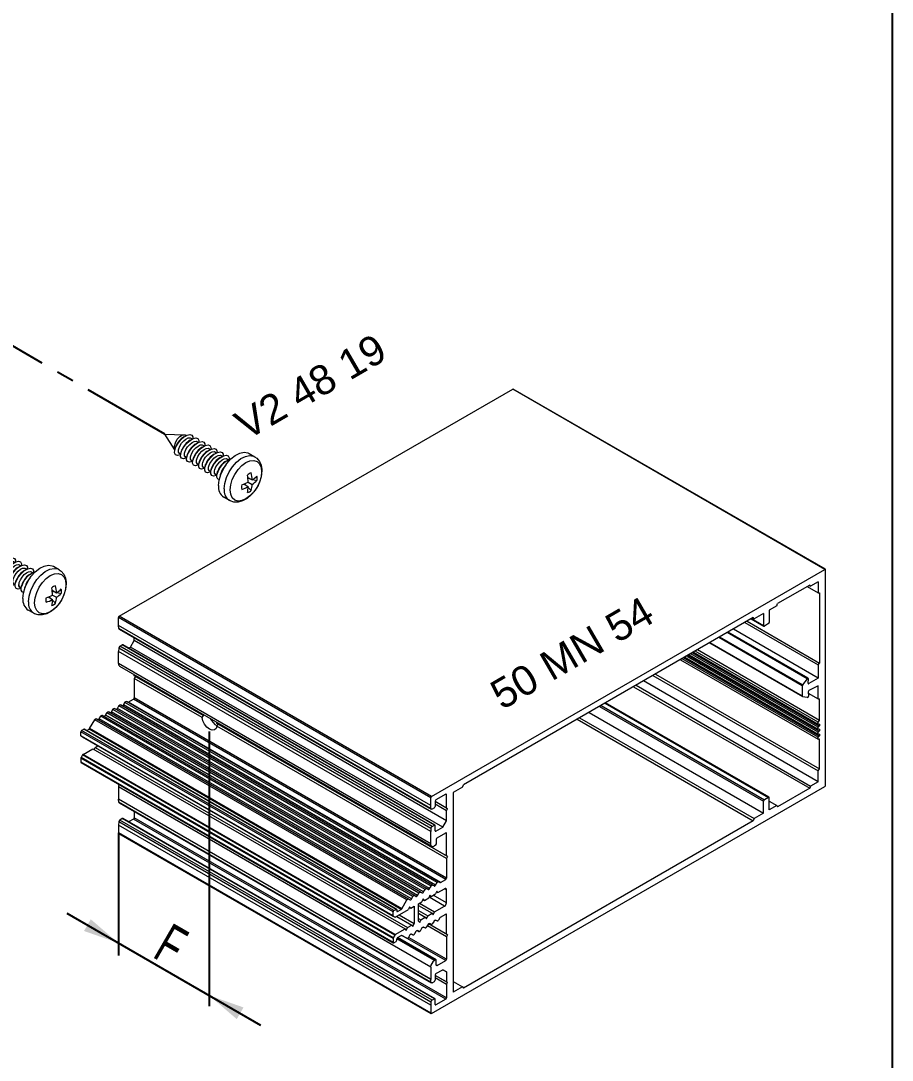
# Model space of a CAD drawing. Header units: millimetres. Extents: x 226 to 1066, y 456 to 1447.
# Drawn here: x 992 to 1065.7, y 568.7 to 656.7 of the extents above; entities that cross this region are included whole.
import ezdxf

# ---------------------------------------------------------------- set-up
doc = ezdxf.new("R2010")
doc.units = ezdxf.units.MM
doc.linetypes.add('CENTER', pattern=[2, 1.25, -0.25, 0.25, -0.25])
for name, color, linetype in [('ANTET', 140, 'Continuous'), ('nokta', 140, 'Continuous'), ('SLD-0', 179, 'Continuous')]:
    doc.layers.add(name, color=color, linetype=linetype)
doc.styles.add('SLDTEXTSTYLE0', font='TXT', dxfattribs={"width": 0.663, "bigfont": 'bigfont'})
doc.styles.get("Standard").update_dxf_attribs({"font": 'arial.ttf'})

# ---------------------------------------------------------------- blocks, each defined once
blk = doc.blocks.new('MN50.S.1')
at = {"color": 252}
blk.add_lwpolyline([(9907.25, 888.558), (9907.25, 1185.558), (10117.25, 1185.558), (10117.25, 888.558)], close=True, dxfattribs=at)
blk = doc.blocks.new('M.T.TİP-6F')
at = {"color": 7, "linetype": 'Continuous', "lineweight": 15}
for p, q in [((1324.859, 606.281), (1358.142, 625.495)), ((1384.553, 610.249), (1358.142, 625.495)), ((1384.598, 610.253), (1358.187, 625.5)), ((1351.269, 591.035), (1384.553, 610.249)), ((1384.616, 591.987), (1384.616, 610.212)), ((1383.27, 608.921), (1380.553, 607.352)), ((1383.057, 608.798), (1383.98, 608.265)), ((1383.216, 608.89), (1383.344, 608.816)), ((1383.344, 608.816), (1383.27, 608.921)), ((1383.98, 609.183), (1383.344, 608.816)), ((1383.98, 609.183), (1383.98, 608.265)), ((1383.98, 608.265), (1384.107, 608.253)), ((1384.107, 608.253), (1384.107, 602.318)), ((1380.48, 607.163), (1379.843, 606.795)), ((1380.48, 607.163), (1380.553, 607.352)), ((1351.206, 590.925), (1324.795, 606.171)), ((1324.795, 605.51), (1324.795, 606.171)), ((1351.269, 591.035), (1324.859, 606.281)), ((1378.497, 606.165), (1353.984, 592.014)), ((1378.321, 606.064), (1379.385, 605.45)), ((1378.443, 606.134), (1378.571, 606.061)), ((1378.571, 606.061), (1378.497, 606.165)), ((1379.366, 606.52), (1378.571, 606.061)), ((1379.366, 606.52), (1379.366, 605.491)), ((1379.843, 606.795), (1379.843, 605.767)), ((1351.206, 590.263), (1324.795, 605.51)), ((1351.206, 590.257), (1324.795, 605.503)), ((1324.815, 605.254), (1324.795, 605.503)), ((1351.226, 590.008), (1324.815, 605.254)), ((1324.843, 605.202), (1351.253, 589.955)), ((1383.98, 601.057), (1376.815, 605.194)), ((1377.769, 605.745), (1383.98, 602.16)), ((1377.97, 605.861), (1384.107, 602.318)), ((1379.78, 605.656), (1379.43, 605.454)), ((1326.132, 604.223), (1326.132, 604.458)), ((1383.134, 601.031), (1376.368, 604.936)), ((1324.815, 603.583), (1324.795, 603.311)), ((1351.226, 588.337), (1324.815, 603.583)), ((1324.91, 603.739), (1325.113, 603.856)), ((1351.321, 588.492), (1324.91, 603.739)), ((1351.524, 588.61), (1325.113, 603.856)), ((1351.569, 588.614), (1325.158, 603.86)), ((1325.649, 603.577), (1325.813, 603.672)), ((1325.813, 603.672), (1326.132, 604.223)), ((1352.224, 588.426), (1325.813, 603.672)), ((1352.542, 588.977), (1326.132, 604.223)), ((1384.107, 597.461), (1373.763, 603.432)), ((1374.791, 604.026), (1382.662, 599.482)), ((1351.206, 588.065), (1324.795, 603.311)), ((1351.206, 588.058), (1324.795, 603.305)), ((1324.795, 602.276), (1324.795, 603.305)), ((1372.331, 602.606), (1383.971, 595.886)), ((1372.698, 602.818), (1383.971, 596.31)), ((1373.066, 603.03), (1383.971, 596.734)), ((1373.433, 603.242), (1383.971, 597.158)), ((1351.206, 587.03), (1324.795, 602.276)), ((1324.888, 602.07), (1351.299, 586.824)), ((1383.98, 602.16), (1384.107, 602.318)), ((1383.98, 602.16), (1383.98, 601.057)), ((1326.132, 601.247), (1326.132, 601.352)), ((1331.866, 597.936), (1326.132, 601.247)), ((1326.227, 601.192), (1326.132, 601.247)), ((1326.227, 601.192), (1326.132, 601.027)), ((1326.132, 601.027), (1326.132, 599.373)), ((1331.866, 597.716), (1326.132, 601.027)), ((1331.955, 597.886), (1326.227, 601.192)), ((1383.98, 592.281), (1369.213, 600.806)), ((1370.009, 601.265), (1383.98, 593.2)), ((1370.21, 601.381), (1384.107, 593.358)), ((1383.053, 600.993), (1382.672, 600.475)), ((1383.142, 600.618), (1383.153, 600.987)), ((1383.98, 601.057), (1383.207, 600.58)), ((1368.376, 600.322), (1383.27, 591.724)), ((1368.577, 600.438), (1383.344, 591.914)), ((1382.644, 600.398), (1382.644, 599.523)), ((1383.142, 599.878), (1383.153, 599.522)), ((1383.98, 600.407), (1383.207, 599.992)), ((1383.98, 599.305), (1383.98, 600.407)), ((1325.215, 598.784), (1325.334, 598.991)), ((1351.745, 583.745), (1325.334, 598.991)), ((1351.88, 583.822), (1325.469, 599.069)), ((1325.627, 599.008), (1326.068, 599.263)), ((1352.037, 583.762), (1325.627, 599.008)), ((1352.478, 584.016), (1326.068, 599.263)), ((1352.542, 584.127), (1326.132, 599.373)), ((1383.053, 599.402), (1382.672, 599.478)), ((1383.144, 599.787), (1383.98, 599.305)), ((1383.98, 599.305), (1384.107, 599.293)), ((1384.107, 597.461), (1384.107, 599.293)), ((1323.688, 597.902), (1323.807, 598.109)), ((1350.218, 582.863), (1323.807, 598.109)), ((1350.353, 582.941), (1323.942, 598.187)), ((1324.197, 598.196), (1324.316, 598.403)), ((1350.607, 582.95), (1324.197, 598.196)), ((1350.727, 583.157), (1324.316, 598.403)), ((1350.862, 583.235), (1324.451, 598.481)), ((1324.706, 598.49), (1324.825, 598.697)), ((1351.116, 583.244), (1324.706, 598.49)), ((1351.236, 583.451), (1324.825, 598.697)), ((1351.371, 583.529), (1324.96, 598.775)), ((1351.625, 583.537), (1325.215, 598.784)), ((1364.599, 598.142), (1379.366, 589.617)), ((1379.825, 590.963), (1365.994, 598.947)), ((1322.358, 596.775), (1322.789, 597.521)), ((1349.199, 582.275), (1322.789, 597.521)), ((1349.334, 582.353), (1322.924, 597.599)), ((1323.178, 597.608), (1323.298, 597.815)), ((1349.589, 582.362), (1323.178, 597.608)), ((1349.708, 582.569), (1323.298, 597.815)), ((1349.843, 582.647), (1323.433, 597.893)), ((1350.098, 582.656), (1323.688, 597.902)), ((1331.887, 598.03), (1331.866, 597.936)), ((1333.125, 597.21), (1333.104, 597.327)), ((1352.542, 586.001), (1333.125, 597.21)), ((1363.603, 597.567), (1378.497, 588.969)), ((1363.804, 597.683), (1378.571, 589.158)), ((1383.988, 597.312), (1384.107, 597.461)), ((1348.024, 581.261), (1321.613, 596.507)), ((1321.613, 596.177), (1321.613, 596.507)), ((1321.677, 596.618), (1321.868, 596.728)), ((1348.087, 581.371), (1321.677, 596.618)), ((1348.278, 581.482), (1321.868, 596.728)), ((1348.323, 581.486), (1321.913, 596.732)), ((1322.117, 596.615), (1322.313, 596.728)), ((1348.724, 581.481), (1322.313, 596.728)), ((1348.769, 581.529), (1322.358, 596.775)), ((1352.542, 585.78), (1333.125, 596.99)), ((1352.637, 585.946), (1333.227, 597.151)), ((1384.067, 597.146), (1383.988, 597.153)), ((1383.988, 596.888), (1384.067, 596.987)), ((1384.067, 596.722), (1383.988, 596.729)), ((1383.988, 596.464), (1384.067, 596.563)), ((1348.024, 580.93), (1321.613, 596.177)), ((1348.042, 580.889), (1321.632, 596.136)), ((1321.759, 596.062), (1321.632, 596.136)), ((1348.17, 580.816), (1321.759, 596.062)), ((1384.067, 596.298), (1383.988, 596.305)), ((1383.988, 596.04), (1384.067, 596.139)), ((1384.107, 595.87), (1383.988, 595.88)), ((1384.107, 593.358), (1384.107, 595.87)), ((1321.804, 594.597), (1322.626, 595.071)), ((1348.215, 579.35), (1321.804, 594.597)), ((1322.626, 595.071), (1349.036, 579.825)), ((1322.749, 594.999), (1322.828, 595.188)), ((1322.828, 595.188), (1323.051, 595.316)), ((1322.828, 595.188), (1349.239, 579.942)), ((1348.024, 579.02), (1321.613, 594.266)), ((1321.613, 594.266), (1321.613, 593.935)), ((1348.024, 578.689), (1321.613, 593.935)), ((1321.759, 594.549), (1321.632, 594.329)), ((1348.042, 579.082), (1321.632, 594.329)), ((1321.632, 593.894), (1348.042, 578.648)), ((1348.17, 579.303), (1321.759, 594.549)), ((1383.98, 593.2), (1384.107, 593.358)), ((1383.98, 592.281), (1383.98, 593.2)), ((1353.91, 591.825), (1353.984, 592.014)), ((1383.344, 591.914), (1383.27, 591.724)), ((1383.98, 592.281), (1383.344, 591.914)), ((1351.206, 576.594), (1324.795, 591.841)), ((1324.795, 591.841), (1324.795, 590.812)), ((1351.269, 572.663), (1384.553, 591.877)), ((1352.478, 591.218), (1351.651, 590.741)), ((1352.542, 590.043), (1352.542, 591.182)), ((1353.91, 591.825), (1353.115, 591.365)), ((1353.115, 591.365), (1353.115, 574.463)), ((1383.27, 591.724), (1380.553, 590.156)), ((1351.206, 575.565), (1324.795, 590.812)), ((1351.206, 575.559), (1324.795, 590.806)), ((1324.815, 590.557), (1324.795, 590.806)), ((1351.226, 575.31), (1324.815, 590.557)), ((1324.843, 590.504), (1351.253, 575.258)), ((1351.206, 590.263), (1351.206, 590.925)), ((1351.226, 590.008), (1351.206, 590.257)), ((1351.587, 590.631), (1351.587, 590.19)), ((1352.542, 590.043), (1351.587, 590.594)), ((1352.637, 589.987), (1351.587, 590.594)), ((1352.542, 589.822), (1351.587, 590.373)), ((1379.366, 589.617), (1379.366, 590.646)), ((1379.78, 590.959), (1379.43, 590.757)), ((1379.843, 589.893), (1379.843, 590.922)), ((1379.843, 590.628), (1380.48, 590.26)), ((1380.48, 590.26), (1379.843, 589.893)), ((1380.48, 590.26), (1380.553, 590.156)), ((1326.132, 589.76), (1326.132, 589.232)), ((1351.524, 590.079), (1351.321, 589.962)), ((1352.542, 590.043), (1352.637, 589.987)), ((1352.542, 589.822), (1352.637, 589.987)), ((1352.542, 588.977), (1352.542, 589.822)), ((1379.366, 589.617), (1378.571, 589.158)), ((1324.815, 588.886), (1324.795, 588.614)), ((1351.206, 573.367), (1324.795, 588.614)), ((1351.206, 573.361), (1324.795, 588.607)), ((1324.795, 588.607), (1324.795, 587.946)), ((1351.226, 573.639), (1324.815, 588.886)), ((1325.113, 589.158), (1324.91, 589.041)), ((1351.321, 573.795), (1324.91, 589.041)), ((1351.524, 573.912), (1325.113, 589.158)), ((1351.569, 573.916), (1325.158, 589.163)), ((1326.068, 589.121), (1325.649, 588.88)), ((1352.478, 573.875), (1326.068, 589.121)), ((1352.542, 573.985), (1326.132, 589.232)), ((1351.321, 588.492), (1351.524, 588.61)), ((1351.587, 588.132), (1351.587, 588.573)), ((1351.651, 588.095), (1352.224, 588.426)), ((1352.224, 588.426), (1352.542, 588.977)), ((1378.497, 588.969), (1353.984, 574.818)), ((1378.571, 589.158), (1378.497, 588.969)), ((1351.206, 572.699), (1324.795, 587.946)), ((1324.814, 587.905), (1351.224, 572.658)), ((1351.226, 588.337), (1351.206, 588.065)), ((1351.206, 587.03), (1351.206, 588.058)), ((1351.747, 587.526), (1352.478, 587.948)), ((1352.542, 586.001), (1352.542, 587.911)), ((1351.619, 586.901), (1351.524, 586.846)), ((1351.683, 587.415), (1351.683, 587.011)), ((1352.637, 585.946), (1352.542, 586.001)), ((1352.637, 585.946), (1352.542, 585.78)), ((1352.542, 585.78), (1352.542, 584.127)), ((1352.037, 583.762), (1352.478, 584.016)), ((1350.607, 582.95), (1350.727, 583.157)), ((1350.981, 583.166), (1350.862, 583.235)), ((1351.116, 583.244), (1351.236, 583.451)), ((1351.49, 583.459), (1351.371, 583.529)), ((1351.625, 583.537), (1351.745, 583.745)), ((1351.816, 582.899), (1352.383, 583.226)), ((1351.992, 583.757), (1351.88, 583.822)), ((1352.542, 582.032), (1352.542, 583.135)), ((1348.769, 581.529), (1349.199, 582.275)), ((1349.454, 582.284), (1349.334, 582.353)), ((1349.589, 582.362), (1349.708, 582.569)), ((1349.963, 582.578), (1349.843, 582.647)), ((1350.098, 582.656), (1350.218, 582.863)), ((1350.472, 582.872), (1350.353, 582.941)), ((1350.569, 582.363), (1350.468, 582.121)), ((1350.547, 582.309), (1350.671, 582.238)), ((1350.671, 582.238), (1350.569, 582.363)), ((1350.671, 582.238), (1351.041, 582.452)), ((1351.142, 582.694), (1351.041, 582.452)), ((1351.119, 582.64), (1351.243, 582.569)), ((1351.243, 582.569), (1351.142, 582.694)), ((1351.243, 582.569), (1351.613, 582.782)), ((1351.715, 583.024), (1351.613, 582.782)), ((1351.692, 582.971), (1351.816, 582.899)), ((1351.816, 582.899), (1351.715, 583.024)), ((1348.087, 581.371), (1348.278, 581.482)), ((1348.215, 580.82), (1349.322, 581.46)), ((1348.342, 581.445), (1348.342, 581.335)), ((1348.405, 581.298), (1348.724, 581.481)), ((1349.424, 581.702), (1349.322, 581.46)), ((1349.401, 581.648), (1349.525, 581.577)), ((1349.525, 581.577), (1349.424, 581.702)), ((1349.525, 581.577), (1349.811, 581.742)), ((1349.811, 581.742), (1349.811, 580.272)), ((1350.181, 581.956), (1350.468, 582.121)), ((1350.181, 580.486), (1350.181, 581.956)), ((1350.181, 581.808), (1351.327, 581.147)), ((1350.181, 581.381), (1350.957, 580.934)), ((1350.257, 581.999), (1351.53, 581.264)), ((1351.53, 581.264), (1352.383, 581.757)), ((1348.024, 580.93), (1348.024, 581.261)), ((1348.17, 580.816), (1348.042, 580.889)), ((1348.336, 580.89), (1349.609, 580.155)), ((1348.538, 581.007), (1349.811, 580.272)), ((1350.181, 581.147), (1350.754, 580.816)), ((1350.181, 580.72), (1350.384, 580.603)), ((1350.181, 580.486), (1350.283, 580.361)), ((1350.283, 580.361), (1350.384, 580.603)), ((1350.384, 580.603), (1350.754, 580.816)), ((1350.754, 580.816), (1350.856, 580.691)), ((1350.856, 580.691), (1350.957, 580.934)), ((1350.957, 580.934), (1351.327, 581.147)), ((1351.327, 581.147), (1351.428, 581.022)), ((1351.49, 580.493), (1351.371, 580.286)), ((1351.428, 581.022), (1351.53, 581.264)), ((1351.745, 580.502), (1351.624, 580.572)), ((1351.625, 580.571), (1351.745, 580.502)), ((1351.992, 580.775), (1351.88, 580.58)), ((1352.037, 580.822), (1352.478, 581.077)), ((1352.542, 579.387), (1352.542, 581.04)), ((1348.215, 579.35), (1349.036, 579.825)), ((1349.036, 579.825), (1349.137, 579.699)), ((1349.137, 579.699), (1349.239, 579.942)), ((1349.239, 579.942), (1349.609, 580.155)), ((1349.609, 580.155), (1349.71, 580.03)), ((1349.71, 580.03), (1349.811, 580.272)), ((1349.963, 579.611), (1349.843, 579.404)), ((1350.218, 579.62), (1350.097, 579.69)), ((1350.098, 579.689), (1350.218, 579.62)), ((1350.472, 579.905), (1350.353, 579.698)), ((1350.727, 579.914), (1350.606, 579.984)), ((1350.607, 579.983), (1350.727, 579.914)), ((1350.981, 580.199), (1350.862, 579.992)), ((1352.542, 579.166), (1350.924, 580.1)), ((1352.542, 579.387), (1351.031, 580.259)), ((1352.637, 579.332), (1351.031, 580.259)), ((1351.236, 580.208), (1351.115, 580.278)), ((1351.116, 580.277), (1351.236, 580.208)), ((1348.024, 579.02), (1348.024, 578.689)), ((1348.17, 579.303), (1348.042, 579.082)), ((1348.087, 578.652), (1348.278, 578.762)), ((1348.342, 578.873), (1348.342, 578.983)), ((1351.664, 577.205), (1348.4, 579.09)), ((1348.405, 579.093), (1348.724, 579.277)), ((1349.199, 579.033), (1348.767, 579.282)), ((1348.769, 579.281), (1349.199, 579.033)), ((1349.454, 579.318), (1349.334, 579.11)), ((1349.708, 579.326), (1349.588, 579.396)), ((1349.589, 579.395), (1349.708, 579.326)), ((1352.637, 579.332), (1352.542, 579.387)), ((1352.637, 579.332), (1352.542, 579.166)), ((1352.542, 579.166), (1352.542, 577.256)), ((1351.619, 577.2), (1351.524, 577.145)), ((1351.683, 576.76), (1351.683, 577.164)), ((1351.747, 576.723), (1352.478, 577.145)), ((1351.206, 576.594), (1351.206, 575.565)), ((1351.651, 576.043), (1352.224, 576.374)), ((1352.224, 576.374), (1352.542, 576.19)), ((1352.542, 576.19), (1352.224, 576.374)), ((1352.542, 576.19), (1352.542, 575.345)), ((1351.226, 575.31), (1351.206, 575.559)), ((1351.321, 575.264), (1351.524, 575.382)), ((1351.587, 575.933), (1351.587, 575.492)), ((1352.542, 575.345), (1351.587, 575.896)), ((1352.637, 575.29), (1351.587, 575.896)), ((1352.542, 575.124), (1351.587, 575.675)), ((1352.542, 575.345), (1352.637, 575.29)), ((1352.542, 575.124), (1352.637, 575.29)), ((1353.115, 575.381), (1353.91, 574.922)), ((1352.542, 575.124), (1352.542, 573.985)), ((1353.91, 574.922), (1353.115, 574.463)), ((1353.91, 574.922), (1353.984, 574.818)), ((1351.226, 573.639), (1351.206, 573.367)), ((1351.524, 573.912), (1351.321, 573.795)), ((1351.587, 573.434), (1351.587, 573.875)), ((1352.478, 573.875), (1351.651, 573.397)), ((1351.206, 573.361), (1351.206, 572.699))]:
    blk.add_line(p, q, dxfattribs=at)
at = {"color": 8, "linetype": 'Continuous', "lineweight": 15}
for p, q in [((1378.348, 606.079), (1379.366, 605.491)), ((1382.644, 600.398), (1375.575, 604.479)), ((1382.672, 600.475), (1375.656, 604.525)), ((1383.053, 600.993), (1376.296, 604.894)), ((1382.644, 599.523), (1374.818, 604.041)), ((1383.988, 596.04), (1372.473, 602.687)), ((1384.067, 596.139), (1372.598, 602.76)), ((1383.988, 596.464), (1372.84, 602.899)), ((1384.067, 596.563), (1372.966, 602.972)), ((1383.988, 596.888), (1373.208, 603.112)), ((1384.067, 596.987), (1373.333, 603.184)), ((1383.988, 597.312), (1373.575, 603.324)), ((1383.207, 600.58), (1383.142, 600.618)), ((1365.49, 598.657), (1379.366, 590.646)), ((1365.618, 598.73), (1379.43, 590.757)), ((1365.968, 598.932), (1379.78, 590.959)), ((1352.542, 591.182), (1352.478, 591.218)), ((1351.651, 588.095), (1351.587, 588.132)), ((1352.542, 587.911), (1352.478, 587.948)), ((1352.542, 583.135), (1352.383, 583.226)), ((1352.383, 581.757), (1351.068, 582.516)), ((1352.542, 582.032), (1351.428, 582.675)), ((1348.405, 581.298), (1348.342, 581.335)), ((1352.542, 581.04), (1352.478, 581.077)), ((1351.524, 577.145), (1348.342, 578.982)), ((1351.619, 577.2), (1348.379, 579.071)), ((1352.478, 577.145), (1349.22, 579.026)), ((1352.542, 577.256), (1349.333, 579.108)), ((1351.747, 576.723), (1351.683, 576.76)), ((1351.651, 573.397), (1351.587, 573.434))]:
    blk.add_line(p, q, dxfattribs=at)
at = {"color": 1}
for p, q in [((1332.464, 596.526), (1332.464, 573.284)), ((1324.795, 587.946), (1324.795, 577.564)), ((1320.436, 581.146), (1336.823, 571.687))]:
    blk.add_line(p, q, dxfattribs=at)
at = {"color": 7, "linetype": 'Continuous', "lineweight": 15, "flags": 128}
for points in [[(1383.153, 600.987), (1383.151, 601.006), (1383.144, 601.021), (1383.134, 601.031), (1383.12, 601.035), (1383.104, 601.033), (1383.086, 601.025), (1383.069, 601.011), (1383.053, 600.993)], [(1325.334, 598.991), (1325.349, 599.013), (1325.365, 599.033), (1325.383, 599.049), (1325.402, 599.062), (1325.421, 599.071), (1325.439, 599.075), (1325.455, 599.074), (1325.469, 599.069)], [(1323.807, 598.109), (1323.822, 598.131), (1323.838, 598.151), (1323.856, 598.168), (1323.875, 598.18), (1323.893, 598.189), (1323.911, 598.193), (1323.928, 598.192), (1323.942, 598.187)], [(1324.062, 598.118), (1324.076, 598.113), (1324.093, 598.112), (1324.111, 598.116), (1324.129, 598.125), (1324.148, 598.138), (1324.166, 598.154), (1324.182, 598.174), (1324.197, 598.196)], [(1324.316, 598.403), (1324.331, 598.425), (1324.347, 598.445), (1324.365, 598.461), (1324.384, 598.474), (1324.402, 598.483), (1324.42, 598.487), (1324.437, 598.486), (1324.451, 598.481)], [(1324.571, 598.412), (1324.585, 598.407), (1324.602, 598.406), (1324.62, 598.41), (1324.638, 598.419), (1324.657, 598.432), (1324.675, 598.448), (1324.691, 598.468), (1324.706, 598.49)], [(1324.825, 598.697), (1324.84, 598.719), (1324.856, 598.739), (1324.874, 598.755), (1324.893, 598.768), (1324.911, 598.777), (1324.929, 598.781), (1324.946, 598.78), (1324.96, 598.775)], [(1325.08, 598.706), (1325.094, 598.701), (1325.111, 598.7), (1325.129, 598.704), (1325.147, 598.713), (1325.166, 598.725), (1325.184, 598.742), (1325.2, 598.762), (1325.215, 598.784)], [(1322.789, 597.521), (1322.803, 597.543), (1322.82, 597.563), (1322.838, 597.58), (1322.856, 597.593), (1322.875, 597.601), (1322.893, 597.605), (1322.909, 597.605), (1322.924, 597.599)], [(1323.043, 597.53), (1323.058, 597.525), (1323.074, 597.524), (1323.092, 597.528), (1323.111, 597.537), (1323.13, 597.55), (1323.147, 597.566), (1323.164, 597.586), (1323.178, 597.608)], [(1323.298, 597.815), (1323.312, 597.837), (1323.329, 597.857), (1323.347, 597.874), (1323.366, 597.887), (1323.384, 597.895), (1323.402, 597.899), (1323.419, 597.899), (1323.433, 597.893)], [(1323.553, 597.824), (1323.567, 597.819), (1323.584, 597.818), (1323.601, 597.822), (1323.62, 597.831), (1323.639, 597.844), (1323.657, 597.86), (1323.673, 597.88), (1323.688, 597.902)], [(1333.125, 596.99), (1333.052, 596.786), (1332.91, 596.666), (1332.717, 596.646), (1332.496, 596.728), (1332.274, 596.902), (1332.081, 597.145), (1331.939, 597.428), (1331.866, 597.716)], [(1383.988, 597.153), (1383.971, 597.158), (1383.959, 597.17), (1383.951, 597.188), (1383.948, 597.21), (1383.951, 597.235), (1383.959, 597.262), (1383.971, 597.288), (1383.988, 597.312)], [(1383.988, 596.729), (1383.971, 596.734), (1383.959, 596.746), (1383.951, 596.763), (1383.948, 596.786), (1383.951, 596.811), (1383.959, 596.838), (1383.971, 596.864), (1383.988, 596.888)], [(1383.988, 596.305), (1383.971, 596.31), (1383.959, 596.322), (1383.951, 596.339), (1383.948, 596.361), (1383.951, 596.387), (1383.959, 596.413), (1383.971, 596.44), (1383.988, 596.464)], [(1384.067, 597.146), (1384.084, 597.141), (1384.097, 597.129), (1384.105, 597.112), (1384.107, 597.09), (1384.105, 597.064), (1384.097, 597.038), (1384.084, 597.011), (1384.067, 596.987)], [(1384.067, 596.722), (1384.084, 596.717), (1384.097, 596.705), (1384.105, 596.688), (1384.107, 596.665), (1384.105, 596.64), (1384.097, 596.613), (1384.084, 596.587), (1384.067, 596.563)], [(1383.988, 595.88), (1383.971, 595.886), (1383.959, 595.897), (1383.951, 595.915), (1383.948, 595.937), (1383.951, 595.962), (1383.959, 595.989), (1383.971, 596.015), (1383.988, 596.04)], [(1384.067, 596.298), (1384.084, 596.293), (1384.097, 596.281), (1384.105, 596.263), (1384.107, 596.241), (1384.105, 596.216), (1384.097, 596.189), (1384.084, 596.163), (1384.067, 596.139)], [(1351.321, 589.962), (1351.303, 589.954), (1351.286, 589.95), (1351.27, 589.95), (1351.256, 589.954), (1351.244, 589.962), (1351.235, 589.974), (1351.229, 589.99), (1351.226, 590.008)], [(1350.727, 583.157), (1350.741, 583.179), (1350.758, 583.198), (1350.776, 583.215), (1350.794, 583.228), (1350.813, 583.237), (1350.831, 583.241), (1350.847, 583.24), (1350.862, 583.235)], [(1350.981, 583.166), (1350.996, 583.16), (1351.012, 583.16), (1351.03, 583.164), (1351.049, 583.172), (1351.067, 583.185), (1351.085, 583.202), (1351.102, 583.221), (1351.116, 583.244)], [(1351.236, 583.451), (1351.25, 583.473), (1351.267, 583.492), (1351.285, 583.509), (1351.303, 583.522), (1351.322, 583.53), (1351.34, 583.535), (1351.356, 583.534), (1351.371, 583.529)], [(1351.49, 583.459), (1351.505, 583.454), (1351.521, 583.453), (1351.539, 583.458), (1351.558, 583.466), (1351.576, 583.479), (1351.594, 583.496), (1351.611, 583.515), (1351.625, 583.537)], [(1351.745, 583.745), (1351.759, 583.767), (1351.776, 583.786), (1351.794, 583.803), (1351.812, 583.816), (1351.831, 583.824), (1351.849, 583.828), (1351.865, 583.828), (1351.88, 583.822)], [(1349.199, 582.275), (1349.214, 582.297), (1349.23, 582.317), (1349.248, 582.333), (1349.267, 582.346), (1349.285, 582.355), (1349.303, 582.359), (1349.32, 582.358), (1349.334, 582.353)], [(1349.454, 582.284), (1349.468, 582.279), (1349.485, 582.278), (1349.503, 582.282), (1349.521, 582.291), (1349.54, 582.303), (1349.558, 582.32), (1349.574, 582.34), (1349.589, 582.362)], [(1349.708, 582.569), (1349.723, 582.591), (1349.739, 582.611), (1349.757, 582.627), (1349.776, 582.64), (1349.795, 582.649), (1349.812, 582.653), (1349.829, 582.652), (1349.843, 582.647)], [(1349.963, 582.578), (1349.977, 582.572), (1349.994, 582.572), (1350.012, 582.576), (1350.031, 582.584), (1350.049, 582.597), (1350.067, 582.614), (1350.084, 582.634), (1350.098, 582.656)], [(1350.218, 582.863), (1350.232, 582.885), (1350.249, 582.905), (1350.266, 582.921), (1350.285, 582.934), (1350.304, 582.943), (1350.322, 582.947), (1350.338, 582.946), (1350.353, 582.941)], [(1350.472, 582.872), (1350.487, 582.866), (1350.503, 582.866), (1350.521, 582.87), (1350.54, 582.878), (1350.558, 582.891), (1350.576, 582.908), (1350.593, 582.928), (1350.607, 582.95)], [(1351.49, 580.493), (1351.505, 580.515), (1351.521, 580.535), (1351.539, 580.552), (1351.558, 580.564), (1351.576, 580.573), (1351.594, 580.577), (1351.611, 580.576), (1351.625, 580.571)], [(1351.745, 580.502), (1351.759, 580.497), (1351.776, 580.496), (1351.794, 580.5), (1351.812, 580.509), (1351.831, 580.522), (1351.849, 580.538), (1351.865, 580.558), (1351.88, 580.58)], [(1349.963, 579.611), (1349.977, 579.634), (1349.994, 579.653), (1350.012, 579.67), (1350.031, 579.683), (1350.049, 579.691), (1350.067, 579.695), (1350.084, 579.695), (1350.098, 579.689)], [(1350.218, 579.62), (1350.232, 579.615), (1350.249, 579.614), (1350.266, 579.618), (1350.285, 579.627), (1350.304, 579.64), (1350.322, 579.657), (1350.338, 579.676), (1350.353, 579.698)], [(1350.472, 579.905), (1350.487, 579.927), (1350.503, 579.947), (1350.521, 579.964), (1350.54, 579.977), (1350.558, 579.985), (1350.576, 579.989), (1350.593, 579.989), (1350.607, 579.983)], [(1350.727, 579.914), (1350.741, 579.909), (1350.758, 579.908), (1350.776, 579.912), (1350.794, 579.921), (1350.813, 579.934), (1350.831, 579.95), (1350.847, 579.97), (1350.862, 579.992)], [(1350.981, 580.199), (1350.996, 580.221), (1351.012, 580.241), (1351.03, 580.258), (1351.049, 580.271), (1351.067, 580.279), (1351.085, 580.283), (1351.102, 580.283), (1351.116, 580.277)], [(1351.236, 580.208), (1351.25, 580.203), (1351.267, 580.202), (1351.285, 580.206), (1351.303, 580.215), (1351.322, 580.228), (1351.34, 580.244), (1351.356, 580.264), (1351.371, 580.286)], [(1349.199, 579.033), (1349.214, 579.027), (1349.23, 579.027), (1349.248, 579.031), (1349.267, 579.039), (1349.285, 579.052), (1349.303, 579.069), (1349.32, 579.088), (1349.334, 579.11)], [(1349.454, 579.318), (1349.468, 579.34), (1349.485, 579.359), (1349.503, 579.376), (1349.521, 579.389), (1349.54, 579.397), (1349.558, 579.402), (1349.574, 579.401), (1349.589, 579.395)], [(1349.708, 579.326), (1349.723, 579.321), (1349.739, 579.32), (1349.757, 579.325), (1349.776, 579.333), (1349.795, 579.346), (1349.812, 579.363), (1349.829, 579.382), (1349.843, 579.404)], [(1351.321, 575.264), (1351.303, 575.256), (1351.286, 575.252), (1351.27, 575.252), (1351.256, 575.256), (1351.244, 575.264), (1351.235, 575.276), (1351.229, 575.292), (1351.226, 575.31)]]:
    blk.add_lwpolyline(points, dxfattribs=at)
at = {"color": 7, "linetype": 'Continuous', "lineweight": 15}
for centre, radius, start, end in [((1358.169, 625.459), 0.0453, 65.69288, 125.61758), ((1384.578, 610.218), 0.0393, 350.78596, 129.20329), ((1324.933, 606.165), 0.138, 122.60548, 177.39452), ((1324.875, 605.509), 0.0794, 179.94965, 184.47747), ((1324.878, 605.254), 0.0628, 179.64951, 235.89625), ((1379.405, 605.485), 0.0393, 170.78596, 309.20329), ((1379.705, 605.773), 0.138, 302.60548, 357.39452), ((1325.024, 603.562), 0.21, 122.80086, 174.311), ((1325.14, 603.819), 0.0453, 65.69288, 125.61758), ((1324.886, 603.305), 0.0904, 175.80602, 179.95582), ((1325.016, 602.252), 0.222, 173.70115, 234.98667), ((1382.78, 600.392), 0.136, 142.5075, 177.51399), ((1383.181, 600.61), 0.04, 168.31177, 311.67748), ((1383.278, 599.875), 0.137, 121.2458, 178.7542), ((1325.6, 599.046), 0.0457, 247.38026, 305.46899), ((1325.993, 599.379), 0.138, 302.60548, 357.39452), ((1382.684, 599.517), 0.0407, 171.63351, 252.55455), ((1383.038, 599.516), 0.115, 277.90099, 3.29732), ((1333.722, 598.146), 1.265, 203.5736, 242.8864), ((1321.751, 596.501), 0.138, 122.60548, 177.39452), ((1321.894, 596.691), 0.0453, 65.69288, 125.61758), ((1322.244, 596.838), 0.13, 301.95467, 331.14439), ((1321.658, 596.172), 0.0453, 174.37962, 234.30196), ((1321.873, 594.487), 0.13, 121.95467, 151.14439), ((1321.743, 594.262), 0.13, 148.85627, 178.0435), ((1321.656, 593.93), 0.0432, 172.74417, 235.94365), ((1325.386, 591.828), 0.59, 158.52114, 178.7922), ((1384.478, 591.993), 0.138, 302.60548, 357.39452), ((1351.344, 590.918), 0.138, 122.60548, 177.39452), ((1352.503, 591.188), 0.0393, 350.78596, 129.20329), ((1324.875, 590.812), 0.0794, 179.94965, 184.47747), ((1324.878, 590.556), 0.0628, 179.64951, 235.89625), ((1351.285, 590.263), 0.0794, 179.94965, 184.47747), ((1351.449, 590.196), 0.138, 302.60548, 357.39452), ((1351.726, 590.624), 0.138, 122.60548, 177.39452), ((1379.504, 590.64), 0.138, 122.60548, 177.39452), ((1379.805, 590.928), 0.0393, 350.78596, 129.20329), ((1324.886, 588.607), 0.0904, 175.80602, 179.95582), ((1325.024, 588.865), 0.21, 122.80086, 174.311), ((1325.14, 589.122), 0.0453, 65.69288, 125.61758), ((1325.993, 589.238), 0.138, 302.60548, 357.39452), ((1351.434, 588.316), 0.21, 122.80086, 174.311), ((1351.549, 588.579), 0.0393, 350.78596, 129.20329), ((1324.839, 587.941), 0.0444, 173.70115, 234.98667), ((1351.296, 588.058), 0.0904, 175.80602, 179.95582), ((1351.626, 588.126), 0.0393, 170.78596, 309.20329), ((1351.821, 587.409), 0.138, 122.60548, 177.39452), ((1352.503, 587.918), 0.0393, 350.78596, 129.20329), ((1351.4, 586.998), 0.197, 170.78596, 309.20329), ((1351.545, 587.018), 0.138, 302.60548, 357.39452), ((1352.404, 584.133), 0.138, 302.60548, 357.39452), ((1352.011, 583.799), 0.0453, 245.68605, 305.61817), ((1352.445, 583.15), 0.0983, 350.78596, 129.20329), ((1348.162, 581.255), 0.138, 122.60548, 177.39452), ((1348.303, 581.451), 0.0393, 350.78596, 129.20329), ((1348.655, 581.592), 0.13, 301.95467, 331.14439), ((1352.197, 582.048), 0.346, 302.60548, 357.39452), ((1348.069, 580.926), 0.0453, 174.37962, 234.30196), ((1348.188, 580.857), 0.0453, 245.68605, 305.61817), ((1348.381, 581.328), 0.0393, 170.78596, 309.20329), ((1352.106, 580.712), 0.13, 121.95467, 151.14439), ((1352.503, 581.046), 0.0393, 350.78596, 129.20329), ((1348.153, 579.015), 0.13, 148.85627, 178.0435), ((1348.283, 579.24), 0.13, 121.95467, 151.14439), ((1348.204, 578.879), 0.138, 302.60548, 357.39452), ((1348.48, 578.977), 0.138, 122.60548, 177.39452), ((1348.75, 579.24), 0.0453, 65.68605, 125.61817), ((1348.062, 578.683), 0.0393, 170.78596, 309.20329), ((1351.896, 576.563), 0.692, 122.60548, 177.39452), ((1351.644, 577.17), 0.0393, 350.78596, 129.20329), ((1352.404, 577.262), 0.138, 302.60548, 357.39452), ((1351.722, 576.753), 0.0393, 170.78596, 309.20329), ((1351.285, 575.565), 0.0794, 179.94965, 184.47747), ((1351.449, 575.498), 0.138, 302.60548, 357.39452), ((1351.726, 575.927), 0.138, 122.60548, 177.39452), ((1351.434, 573.618), 0.21, 122.80086, 174.311), ((1351.549, 573.881), 0.0393, 350.78596, 129.20329), ((1352.404, 573.992), 0.138, 302.60548, 357.39452), ((1351.244, 572.693), 0.0393, 170.78596, 309.20329), ((1351.296, 573.361), 0.0904, 175.80602, 179.95582), ((1351.626, 573.428), 0.0393, 170.78596, 309.20329)]:
    blk.add_arc(centre, radius, start, end, dxfattribs=at)
for major_axis, ratio, start_param, end_param in [((0.9, -0.52), 0.00007, 3.776463, 3.927031), ((0.636, 1.102), 0.577335, 1.570837, 1.721405), ((0.9, -0.52), 0.00007, 0.785439, 0.936007), ((0.636, 1.102), 0.577335, 4.561861, 4.71243)]:
    blk.add_ellipse((1332.591, 597.518), major_axis=major_axis, ratio=ratio, start_param=start_param, end_param=end_param, dxfattribs=at)
at = {"color": 1}
for points in [[(1324.795, 578.63), (1322.454, 580.641), (1321.883, 579.651)], [(1332.464, 574.203), (1334.805, 572.192), (1335.376, 573.182)]]:
    blk.add_solid(points, dxfattribs=at)
at = {"layer": 'SLD-0', "color": 3, "linetype": 'CENTER', "ltscale": 6}
blk.add_line((1328.728, 621.699), (1306.559, 634.496), dxfattribs=at)
at = {"color": 1, "insert": (1329.259, 580.413), "char_height": 3.375, "attachment_point": 1, "rotation": 330.00269, "style": 'SLDTEXTSTYLE0'}
blk.add_mtext('{\\fArial|b0|i0|c0|p34;F}', dxfattribs=at)
blk = doc.blocks.new('V24819-')
at = {"color": 5, "linetype": 'Continuous', "lineweight": 15}
for p, q in [((390.139, 1328.099), (389.307, 1329.435)), ((389.307, 1329.435), (390.941, 1329.381)), ((390.919, 1329.203), (391.093, 1329.297)), ((391.078, 1329.343), (391.127, 1329.315)), ((391.428, 1328.909), (391.602, 1329.003)), ((391.503, 1329.098), (391.636, 1329.021)), ((390.165, 1328.186), (390.227, 1328.374)), ((390.674, 1327.892), (390.736, 1328.08)), ((391.937, 1328.615), (392.111, 1328.709)), ((392.012, 1328.804), (392.145, 1328.727)), ((392.446, 1328.321), (392.62, 1328.416)), ((392.521, 1328.51), (392.654, 1328.433)), ((392.955, 1328.027), (393.129, 1328.122)), ((393.03, 1328.216), (393.163, 1328.139)), ((390.635, 1327.739), (390.536, 1327.796)), ((391.144, 1327.445), (391.045, 1327.502)), ((391.183, 1327.598), (391.245, 1327.786)), ((391.653, 1327.151), (391.554, 1327.208)), ((391.692, 1327.304), (391.754, 1327.492)), ((392.201, 1327.011), (392.263, 1327.198)), ((393.465, 1327.733), (393.638, 1327.828)), ((393.54, 1327.922), (393.672, 1327.845)), ((393.974, 1327.439), (394.147, 1327.534)), ((394.049, 1327.628), (394.181, 1327.552)), ((394.483, 1327.145), (394.657, 1327.24)), ((394.558, 1327.334), (394.69, 1327.258)), ((396.421, 1327.796), (396.899, 1327.521)), ((392.162, 1326.857), (392.063, 1326.914)), ((392.671, 1326.563), (392.572, 1326.62)), ((392.71, 1326.717), (392.772, 1326.904)), ((393.181, 1326.269), (393.081, 1326.326)), ((393.219, 1326.423), (393.281, 1326.611)), ((393.728, 1326.129), (393.791, 1326.317)), ((393.69, 1325.975), (393.59, 1326.033)), ((394.005, 1325.958), (394.02, 1326.041)), ((396.313, 1325.769), (396.683, 1325.555)), ((396.731, 1325.594), (397.086, 1325.499)), ((395.985, 1325.202), (396.356, 1324.988)), ((396.606, 1324.668), (396.346, 1324.927)), ((396.355, 1325.366), (396.683, 1325.177)), ((394.761, 1323.819), (394.284, 1324.094))]:
    blk.add_line(p, q, dxfattribs=at)
at = {"color": 5, "linetype": 'Continuous', "lineweight": 15, "flags": 128}
for points in [[(390.142, 1328.107), (390.129, 1328.143), (390.11, 1328.401), (390.186, 1328.7), (390.344, 1328.99), (390.558, 1329.222), (390.792, 1329.357), (391.006, 1329.372), (391.078, 1329.343)], [(390.134, 1328.076), (390.237, 1328.364), (390.42, 1328.671), (390.66, 1328.959), (390.929, 1329.193), (391.194, 1329.346), (391.424, 1329.399), (391.59, 1329.346), (391.672, 1329.193), (391.675, 1329.04)], [(390.456, 1328.098), (390.477, 1328.192), (390.569, 1328.421), (390.714, 1328.652), (390.893, 1328.857), (391.086, 1329.013), (391.272, 1329.104), (391.43, 1329.122), (391.498, 1329.088)], [(390.643, 1327.782), (390.746, 1328.07), (390.929, 1328.377), (391.169, 1328.665), (391.438, 1328.899), (391.704, 1329.052), (391.933, 1329.105), (392.099, 1329.052), (392.182, 1328.899), (392.184, 1328.746)], [(390.63, 1327.7), (390.601, 1327.687), (390.372, 1327.634), (390.206, 1327.688), (390.123, 1327.841), (390.134, 1328.076)], [(390.605, 1327.756), (390.528, 1327.78), (390.447, 1327.899), (390.456, 1328.098)], [(390.965, 1327.805), (390.986, 1327.898), (391.078, 1328.127), (391.223, 1328.358), (391.402, 1328.563), (391.596, 1328.719), (391.781, 1328.81), (391.939, 1328.828), (392.007, 1328.794)], [(391.152, 1327.488), (391.255, 1327.776), (391.438, 1328.083), (391.678, 1328.371), (391.947, 1328.605), (392.213, 1328.759), (392.442, 1328.812), (392.608, 1328.758), (392.691, 1328.605), (392.694, 1328.452)], [(391.474, 1327.511), (391.495, 1327.604), (391.587, 1327.833), (391.732, 1328.064), (391.912, 1328.27), (392.105, 1328.425), (392.29, 1328.516), (392.448, 1328.534), (392.516, 1328.5)], [(391.662, 1327.194), (391.765, 1327.482), (391.947, 1327.789), (392.188, 1328.077), (392.457, 1328.311), (392.722, 1328.465), (392.951, 1328.518), (393.117, 1328.464), (393.2, 1328.311), (393.203, 1328.158)], [(391.983, 1327.217), (392.004, 1327.311), (392.096, 1327.539), (392.241, 1327.771), (392.421, 1327.976), (392.614, 1328.131), (392.799, 1328.222), (392.957, 1328.24), (393.025, 1328.206)], [(392.171, 1326.9), (392.274, 1327.188), (392.456, 1327.495), (392.697, 1327.783), (392.966, 1328.018), (393.231, 1328.171), (393.46, 1328.224), (393.626, 1328.17), (393.709, 1328.017), (393.712, 1327.864)], [(391.139, 1327.406), (391.11, 1327.394), (390.881, 1327.34), (390.715, 1327.394), (390.632, 1327.547), (390.643, 1327.782)], [(391.114, 1327.462), (391.037, 1327.486), (390.956, 1327.605), (390.965, 1327.805)], [(391.648, 1327.112), (391.619, 1327.1), (391.39, 1327.047), (391.224, 1327.1), (391.142, 1327.253), (391.152, 1327.488)], [(391.623, 1327.168), (391.546, 1327.192), (391.465, 1327.311), (391.474, 1327.511)], [(392.157, 1326.818), (392.129, 1326.806), (391.899, 1326.753), (391.733, 1326.806), (391.651, 1326.959), (391.662, 1327.194)], [(392.132, 1326.874), (392.055, 1326.898), (391.974, 1327.017), (391.983, 1327.217)], [(392.492, 1326.923), (392.513, 1327.017), (392.605, 1327.245), (392.75, 1327.477), (392.93, 1327.682), (393.123, 1327.837), (393.308, 1327.928), (393.466, 1327.946), (393.534, 1327.913)], [(392.68, 1326.606), (392.783, 1326.895), (392.965, 1327.201), (393.206, 1327.489), (393.475, 1327.724), (393.74, 1327.877), (393.97, 1327.93), (394.135, 1327.876), (394.218, 1327.723), (394.221, 1327.571)], [(393.001, 1326.629), (393.022, 1326.723), (393.114, 1326.952), (393.259, 1327.183), (393.439, 1327.388), (393.632, 1327.544), (393.817, 1327.634), (393.975, 1327.652), (394.044, 1327.619)], [(393.189, 1326.313), (393.292, 1326.601), (393.475, 1326.907), (393.715, 1327.195), (393.984, 1327.43), (394.249, 1327.583), (394.479, 1327.636), (394.645, 1327.583), (394.727, 1327.429), (394.73, 1327.277)], [(393.51, 1326.335), (393.531, 1326.429), (393.623, 1326.658), (393.768, 1326.889), (393.948, 1327.094), (394.141, 1327.25), (394.326, 1327.34), (394.485, 1327.358), (394.553, 1327.325)], [(393.841, 1325.073), (393.889, 1325.534), (394.028, 1326.021), (394.251, 1326.504), (394.543, 1326.951), (394.886, 1327.336), (395.258, 1327.632), (395.636, 1327.823), (395.996, 1327.896), (396.316, 1327.846), (396.421, 1327.796)], [(394.318, 1324.797), (394.366, 1325.259), (394.505, 1325.746), (394.728, 1326.228), (395.02, 1326.676), (395.363, 1327.06), (395.735, 1327.357), (396.113, 1327.548), (396.473, 1327.62), (396.793, 1327.571), (396.901, 1327.52)], [(394.827, 1324.715), (394.872, 1325.138), (395.005, 1325.585), (395.216, 1326.024), (395.491, 1326.427), (395.812, 1326.765), (396.156, 1327.016), (396.499, 1327.163), (396.82, 1327.194), (397.095, 1327.109), (397.306, 1326.913), (397.439, 1326.62), (397.484, 1326.249), (397.439, 1325.826), (397.306, 1325.379), (397.095, 1324.939), (396.82, 1324.536), (396.499, 1324.198), (396.156, 1323.947), (395.812, 1323.801), (395.491, 1323.769), (395.216, 1323.854), (395.005, 1324.05), (394.872, 1324.343), (394.827, 1324.715)], [(396.895, 1327.506), (397.081, 1327.388), (397.298, 1327.123), (397.436, 1326.802), (397.497, 1326.426), (397.475, 1325.998), (397.367, 1325.542), (397.18, 1325.092), (397.067, 1324.906)], [(392.666, 1326.524), (392.638, 1326.512), (392.408, 1326.459), (392.242, 1326.512), (392.16, 1326.666), (392.171, 1326.9)], [(392.641, 1326.581), (392.564, 1326.604), (392.483, 1326.723), (392.492, 1326.923)], [(393.175, 1326.23), (393.147, 1326.218), (392.917, 1326.165), (392.751, 1326.218), (392.669, 1326.372), (392.68, 1326.606)], [(393.15, 1326.287), (393.073, 1326.31), (392.992, 1326.429), (393.001, 1326.629)], [(393.684, 1325.936), (393.656, 1325.924), (393.426, 1325.871), (393.26, 1325.924), (393.178, 1326.078), (393.189, 1326.313)], [(393.659, 1325.993), (393.582, 1326.016), (393.501, 1326.135), (393.51, 1326.335)], [(393.898, 1325.579), (393.77, 1325.63), (393.687, 1325.784), (393.698, 1326.019)], [(396.312, 1325.706), (396.425, 1325.676), (396.517, 1325.652)], [(397.067, 1324.906), (396.925, 1324.672), (396.613, 1324.3), (396.254, 1323.996), (395.855, 1323.779), (395.489, 1323.682), (395.142, 1323.685), (394.825, 1323.785), (394.746, 1323.841)], [(396.189, 1325.084), (396.122, 1325.151), (396.039, 1325.235)]]:
    blk.add_lwpolyline(points, dxfattribs=at)
at = {"color": 5, "linetype": 'Continuous', "lineweight": 15}
for centre, radius, start, end in [((391.693, 1327.853), 1.556, 119.81895, 160.43465), ((392.202, 1327.559), 1.556, 119.81895, 160.43465), ((392.711, 1327.265), 1.556, 119.81895, 160.43465), ((393.22, 1326.971), 1.556, 119.81895, 160.43465), ((393.729, 1326.677), 1.556, 119.81895, 160.43465), ((394.238, 1326.384), 1.556, 119.81895, 160.43465), ((394.747, 1326.09), 1.556, 119.81895, 160.43465), ((395.517, 1325.567), 1.874, 109.91718, 166.04124), ((395.256, 1325.796), 1.556, 119.81895, 160.43465), ((395.356, 1325.776), 1.362, 130.96752, 168.76613), ((396.871, 1325.317), 0.879, 107.56595, 132.42868), ((392.15, 1325.126), 4.213, 3.27422, 11.49748), ((392.477, 1325.315), 4.213, 3.27422, 11.49748), ((395.257, 1327.75), 2.617, 303.01579, 314.31432), ((395.257, 1327.372), 2.617, 303.01579, 314.31432), ((396.227, 1325.688), 0.879, 347.57064, 12.42936), ((394.863, 1324.945), 1.029, 172.89125, 235.79657), ((395.346, 1324.671), 1.035, 173.00847, 234.64566), ((396.656, 1324.945), 0.879, 167.57064, 192.42936), ((394.461, 1329.129), 4.213, 288.5002, 296.72307), ((394.461, 1328.751), 4.213, 288.5002, 296.72307), ((393.741, 1325.126), 2.618, 345.68355, 356.98145), ((396.013, 1325.316), 0.879, 287.56595, 312.42868), ((394.069, 1325.315), 2.618, 345.68355, 356.98145)]:
    blk.add_arc(centre, radius, start, end, dxfattribs=at)
at = {"color": 5, "linetype": 'Continuous', "lineweight": 15, "extrusion": (0, 0, -1)}
for centre, start_param in [((391.028, 1328.442), 3.071132), ((391.537, 1328.148), 3.071132), ((392.047, 1327.854), 3.071132), ((392.556, 1327.56), 3.071132), ((393.065, 1327.266), 3.071132), ((393.574, 1326.972), 3.071132), ((394.083, 1326.678), 3.071132), ((394.592, 1326.384), 3.705495)]:
    blk.add_ellipse(centre, major_axis=(0.514, 0.631), ratio=0.439273, start_param=start_param, end_param=3.831945, dxfattribs=at)

msp = doc.modelspace()

# ---------------------------------------------------------------- block references
for name, p in [('M.T.TİP-6F', (-324.519, 0)), ('V24819-', (614.903, -707.737)), ('V24819-', (598.356, -717.289))]:
    msp.add_blockref(name, p)
at = {"layer": 'ANTET', "color": 0}
msp.add_blockref('MN50.S.1', (-9051.523, -432.511), dxfattribs=at)

# ---------------------------------------------------------------- texts
at = {"layer": 'nokta', "char_height": 2.5, "width": 25.30173, "attachment_point": 1, "rotation": 30.14341}
for s, insert in [('\\pxqc;V2 48 19', (1004.949, 620.444)), ('{\\pxqc;\\fArial|b0|i0|c162|p34;50 MN 54}', (1027.066, 597.916))]:
    msp.add_mtext(s, dxfattribs=dict(at, insert=insert))

doc.saveas('drawing.dxf')
